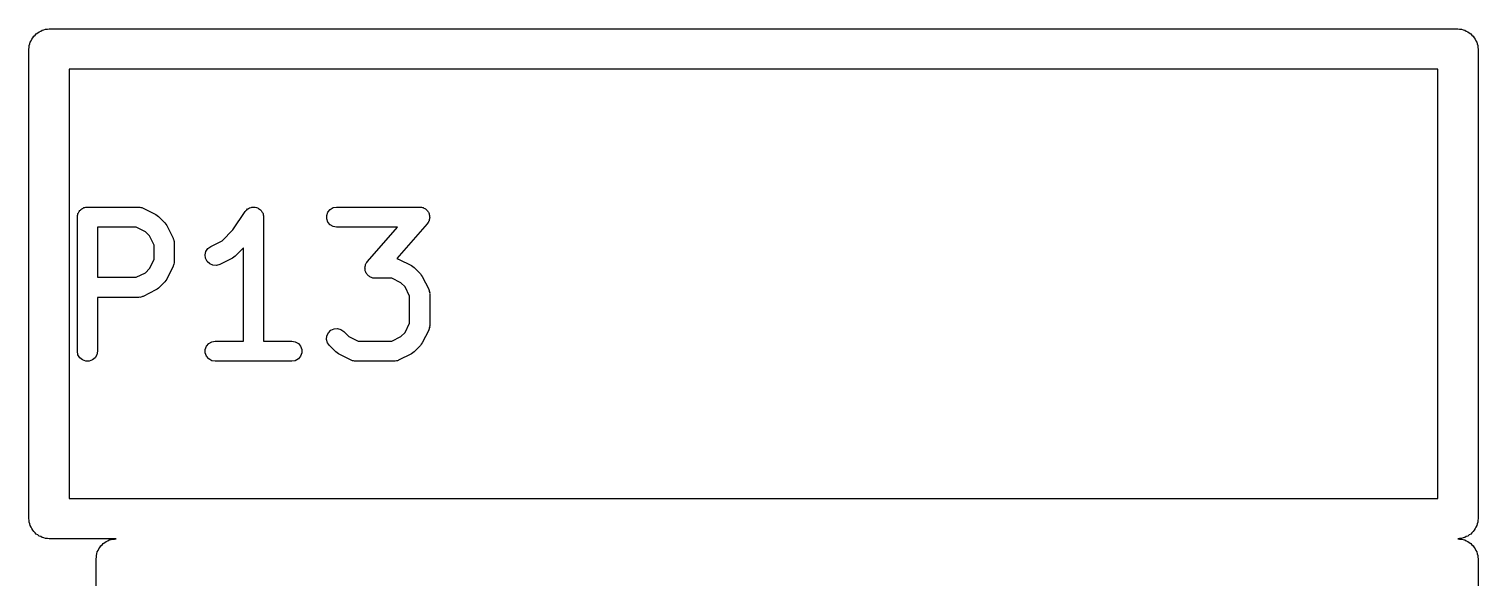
# Model space of a CAD drawing. Extents: x -2.2 to 89.1, y -78.6 to 9.2.
# Drawn here: x -0.15 to 10.65, y -55.14 to -51.05 of the extents above; entities that cross this region are included whole.
import ezdxf

# ---------------------------------------------------------------- set-up
doc = ezdxf.new("R2010")
doc.units = 0
doc.header["$MEASUREMENT"] = 0
doc.layers.add('BLACK', color=7, linetype='CONTINUOUS')

msp = doc.modelspace()

# ---------------------------------------------------------------- linework, layer by layer
at = {"layer": 'Black'}
for p, q in [((-0.09642, -51.0851), (-0.08505, -51.0785)), ((-0.08505, -51.0785), (-0.075, -51.0701)), ((-0.075, -51.0701), (-0.06267, -51.0656)), ((-0.06267, -51.0656), (-0.0513, -51.059)), ((-0.0513, -51.059), (-0.03838, -51.0568)), ((-0.03838, -51.0568), (-0.02605, -51.0523)), ((-0.02605, -51.0523), (-0.01293, -51.0523)), ((-0.01293, -51.0523), (0, -51.05)), ((0, -51.05), (10.5, -51.05)), ((10.5, -51.05), (10.5129, -51.0523)), ((10.5129, -51.0523), (10.526, -51.0523)), ((10.526, -51.0523), (10.5384, -51.0568)), ((10.5384, -51.0568), (10.5513, -51.059)), ((10.5513, -51.059), (10.5627, -51.0656)), ((10.5627, -51.0656), (10.575, -51.0701)), ((10.575, -51.0701), (10.5851, -51.0785)), ((10.5851, -51.0785), (10.5964, -51.0851)), ((-0.15, -51.2), (-0.14772, -51.1871)), ((-0.14772, -51.174), (-0.14323, -51.1616)), ((-0.14772, -51.1871), (-0.14772, -51.174)), ((-0.14323, -51.1616), (-0.14095, -51.1487)), ((-0.14095, -51.1487), (-0.13439, -51.1373)), ((-0.13439, -51.1373), (-0.1299, -51.125)), ((-0.1299, -51.125), (-0.12147, -51.1149)), ((-0.12147, -51.1149), (-0.11491, -51.1036)), ((-0.11491, -51.1036), (-0.10485, -51.0951)), ((-0.10485, -51.0951), (-0.09642, -51.0851)), ((10.5964, -51.0851), (10.6049, -51.0951)), ((10.6049, -51.0951), (10.6149, -51.1036)), ((10.6149, -51.1036), (10.6215, -51.1149)), ((10.6215, -51.1149), (10.6299, -51.125)), ((10.6299, -51.125), (10.6344, -51.1373)), ((10.6344, -51.1373), (10.641, -51.1487)), ((10.641, -51.1487), (10.6432, -51.1616)), ((10.6432, -51.1616), (10.6477, -51.174)), ((10.6477, -51.174), (10.6477, -51.1871)), ((10.6477, -51.1871), (10.65, -51.2)), ((-0.15, -54.7), (-0.15, -51.2)), ((10.65, -51.2), (10.65, -54.7)), ((0.15, -51.35), (0.15, -54.55)), ((10.35, -51.35), (0.15, -51.35)), ((10.35, -54.55), (10.35, -51.35)), ((0.26652, -52.3808), (0.27269, -52.3785)), ((0.27269, -52.3785), (0.27925, -52.3785)), ((0.27925, -52.3785), (0.28571, -52.3774)), ((0.28571, -52.3774), (0.66667, -52.3774)), ((0.66667, -52.3774), (0.67093, -52.3781)), ((0.67093, -52.3781), (0.67524, -52.3779)), ((0.67524, -52.3779), (0.68366, -52.3804)), ((1.50275, -52.3804), (1.50688, -52.3799)), ((1.50688, -52.3799), (1.51078, -52.3785)), ((1.51078, -52.3785), (1.51974, -52.3785)), ((1.51974, -52.3785), (1.52864, -52.3775)), ((1.52864, -52.3775), (1.53268, -52.3785)), ((1.53268, -52.3785), (1.53683, -52.3785)), ((1.53683, -52.3785), (1.54524, -52.3816)), ((2.1172, -52.3819), (2.14286, -52.3774)), ((2.14286, -52.3774), (2.76191, -52.3774)), ((2.76191, -52.3774), (2.76912, -52.3787)), ((2.76912, -52.3787), (2.77645, -52.3788)), ((2.77645, -52.3788), (2.78186, -52.3809)), ((0.21071, -52.4524), (0.21185, -52.4459)), ((0.21071, -53.4524), (0.21071, -52.4524)), ((0.21185, -52.4394), (0.2141, -52.4332)), ((0.21185, -52.4459), (0.21185, -52.4394)), ((0.2141, -52.4332), (0.21524, -52.4267)), ((0.21524, -52.4267), (0.21852, -52.421)), ((0.21852, -52.421), (0.22076, -52.4149)), ((0.22076, -52.4149), (0.22498, -52.4099)), ((0.22498, -52.4099), (0.22826, -52.4042)), ((0.22826, -52.4042), (0.23329, -52.4)), ((0.23329, -52.4), (0.2375, -52.3949)), ((0.2375, -52.3949), (0.24319, -52.3916)), ((0.24319, -52.3916), (0.24821, -52.3874)), ((0.24821, -52.3874), (0.25438, -52.3852)), ((0.25438, -52.3852), (0.26006, -52.3819)), ((0.26006, -52.3819), (0.26652, -52.3808)), ((0.68366, -52.3804), (0.69232, -52.3819)), ((0.69232, -52.3819), (0.69607, -52.3841)), ((0.69607, -52.3841), (0.70021, -52.3853)), ((0.70021, -52.3853), (0.79545, -52.4329)), ((0.79545, -52.4329), (0.8051, -52.4401)), ((0.8051, -52.4401), (0.81494, -52.447)), ((0.81494, -52.447), (0.86256, -52.4946)), ((1.37028, -52.5475), (1.4614, -52.4108)), ((1.4614, -52.4108), (1.46428, -52.4078)), ((1.46428, -52.4078), (1.46636, -52.4042)), ((1.46636, -52.4042), (1.47321, -52.3984)), ((1.47321, -52.3984), (1.4794, -52.3919)), ((1.4794, -52.3919), (1.48313, -52.3901)), ((1.48313, -52.3901), (1.48631, -52.3874)), ((1.48631, -52.3874), (1.49472, -52.3844)), ((1.49472, -52.3844), (1.50275, -52.3804)), ((1.54524, -52.3816), (1.55394, -52.3837)), ((1.55394, -52.3837), (1.5574, -52.386)), ((1.5574, -52.386), (1.56131, -52.3874)), ((1.56131, -52.3874), (1.56816, -52.3932)), ((1.56816, -52.3932), (1.57562, -52.3981)), ((1.57562, -52.3981), (1.57808, -52.4015)), ((1.57808, -52.4015), (1.58126, -52.4042)), ((1.58126, -52.4042), (1.58574, -52.4119)), ((1.58574, -52.4119), (1.59104, -52.4191)), ((1.59104, -52.4191), (1.59221, -52.4231)), ((1.59221, -52.4231), (1.59429, -52.4267)), ((1.59429, -52.4267), (1.59584, -52.4355)), ((1.59584, -52.4355), (1.59835, -52.4441)), ((1.59835, -52.4441), (1.59809, -52.4483)), ((1.59809, -52.4483), (1.59881, -52.4524)), ((1.59881, -52.4524), (1.59881, -53.3774)), ((2.069, -52.4394), (2.0779, -52.4149)), ((2.069, -52.4654), (2.069, -52.4394)), ((2.0779, -52.4899), (2.069, -52.4654)), ((2.0779, -52.4149), (2.09465, -52.3949)), ((2.09465, -52.3949), (2.1172, -52.3819)), ((2.78186, -52.3809), (2.78756, -52.3819)), ((2.78756, -52.3819), (2.7939, -52.3856)), ((2.7939, -52.3856), (2.80074, -52.3882)), ((2.80074, -52.3882), (2.80511, -52.392)), ((2.80511, -52.392), (2.81011, -52.3949)), ((2.81011, -52.3949), (2.81482, -52.4005)), ((2.81482, -52.4005), (2.82034, -52.4054)), ((2.82034, -52.4054), (2.82314, -52.4104)), ((2.82314, -52.4104), (2.82686, -52.4149)), ((2.82686, -52.4149), (2.82936, -52.4218)), ((2.82884, -52.4844), (2.82686, -52.4899)), ((2.83184, -52.4795), (2.82884, -52.4844)), ((2.82936, -52.4218), (2.8329, -52.4282)), ((2.83326, -52.4723), (2.83184, -52.4795)), ((2.8329, -52.4282), (2.83378, -52.4339)), ((2.83577, -52.4654), (2.83326, -52.4723)), ((2.83378, -52.4339), (2.83577, -52.4394)), ((2.83577, -52.4394), (2.83577, -52.4467)), ((2.83577, -52.4467), (2.83689, -52.4539)), ((2.83689, -52.4539), (2.83577, -52.4596)), ((2.83577, -52.4596), (2.83577, -52.4654)), ((0.36071, -52.5274), (0.36071, -52.9012)), ((0.64896, -52.5274), (0.36071, -52.5274)), ((0.71748, -52.5616), (0.64896, -52.5274)), ((0.74789, -52.592), (0.71748, -52.5616)), ((0.78214, -52.6606), (0.74789, -52.592)), ((0.86256, -52.4946), (0.86944, -52.5044)), ((0.86944, -52.5044), (0.87661, -52.5141)), ((0.87661, -52.5141), (0.92422, -52.6093)), ((1.28891, -52.6288), (1.37028, -52.5475)), ((2.09465, -52.5098), (2.0779, -52.4899)), ((2.1172, -52.5229), (2.09465, -52.5098)), ((2.14286, -52.5274), (2.1172, -52.5229)), ((2.59662, -52.5274), (2.14286, -52.5274)), ((2.37213, -52.7839), (2.59662, -52.5274)), ((2.81835, -52.5018), (2.59086, -52.7618)), ((2.82214, -52.4955), (2.81835, -52.5018)), ((2.82686, -52.4899), (2.82214, -52.4955)), ((0.78214, -52.768), (0.78214, -52.6606)), ((0.92422, -52.6093), (0.92546, -52.6135)), ((0.92546, -52.6135), (0.92762, -52.6172)), ((0.92762, -52.6172), (0.92915, -52.6259)), ((0.92915, -52.6259), (0.93165, -52.6343)), ((0.93165, -52.6343), (0.93139, -52.6386)), ((0.93139, -52.6386), (0.93214, -52.6429)), ((0.93214, -52.6429), (0.93214, -52.7857)), ((1.16928, -52.7083), (1.18363, -52.6865)), ((1.18363, -52.6865), (1.20455, -52.671)), ((1.20455, -52.671), (1.28891, -52.6288)), ((1.44881, -52.6811), (1.38637, -52.7435)), ((1.44881, -53.3774), (1.44881, -52.6811)), ((0.74789, -52.8365), (0.78214, -52.768)), ((0.92762, -52.8114), (0.92546, -52.8151)), ((0.92915, -52.8027), (0.92762, -52.8114)), ((0.93165, -52.7943), (0.92915, -52.8027)), ((0.93214, -52.7857), (0.93139, -52.79)), ((0.93139, -52.79), (0.93165, -52.7943)), ((1.16323, -52.7336), (1.16928, -52.7083)), ((1.16621, -52.7595), (1.16323, -52.7336)), ((1.17786, -52.7828), (1.16621, -52.7595)), ((1.19677, -52.8007), (1.17786, -52.7828)), ((1.22067, -52.811), (1.19677, -52.8007)), ((1.24667, -52.8126), (1.22067, -52.811)), ((1.27164, -52.8052), (1.24667, -52.8126)), ((1.36687, -52.7576), (1.27164, -52.8052)), ((1.37653, -52.7504), (1.36687, -52.7576)), ((1.38637, -52.7435), (1.37653, -52.7504)), ((2.35722, -52.8134), (2.35864, -52.8062)), ((2.35864, -52.8062), (2.36164, -52.8013)), ((2.36164, -52.8013), (2.36362, -52.7958)), ((2.36362, -52.7958), (2.36833, -52.7902)), ((2.36833, -52.7902), (2.37213, -52.7839)), ((2.59086, -52.7618), (2.59708, -52.7629)), ((2.59708, -52.7629), (2.60083, -52.765)), ((2.60083, -52.765), (2.60497, -52.7663)), ((2.60497, -52.7663), (2.70021, -52.8139)), ((0.36071, -52.9012), (0.64896, -52.9012)), ((0.64896, -52.9012), (0.71748, -52.8669)), ((0.71748, -52.8669), (0.74789, -52.8365)), ((0.87661, -52.9145), (0.86944, -52.9242)), ((0.92422, -52.8193), (0.87661, -52.9145)), ((0.92546, -52.8151), (0.92422, -52.8193)), ((2.35359, -52.8318), (2.35471, -52.8261)), ((2.35471, -52.839), (2.35359, -52.8318)), ((2.35471, -52.8203), (2.35722, -52.8134)), ((2.35471, -52.8261), (2.35471, -52.8203)), ((2.35471, -52.8464), (2.35471, -52.839)), ((2.35669, -52.8518), (2.35471, -52.8464)), ((2.35758, -52.8575), (2.35669, -52.8518)), ((2.36111, -52.8639), (2.35758, -52.8575)), ((2.36362, -52.8708), (2.36111, -52.8639)), ((2.36734, -52.8753), (2.36362, -52.8708)), ((2.37013, -52.8803), (2.36734, -52.8753)), ((2.37565, -52.8852), (2.37013, -52.8803)), ((2.38036, -52.8908), (2.37565, -52.8852)), ((2.38538, -52.8937), (2.38036, -52.8908)), ((2.38973, -52.8975), (2.38538, -52.8937)), ((2.39657, -52.9001), (2.38973, -52.8975)), ((2.40292, -52.9038), (2.39657, -52.9001)), ((2.40862, -52.9048), (2.40292, -52.9038)), ((2.41402, -52.9069), (2.40862, -52.9048)), ((2.42135, -52.9071), (2.41402, -52.9069)), ((2.42857, -52.9083), (2.42135, -52.9071)), ((2.55372, -52.9083), (2.42857, -52.9083)), ((2.62224, -52.9426), (2.55372, -52.9083)), ((2.70021, -52.8139), (2.70987, -52.821)), ((2.70987, -52.821), (2.7197, -52.8279)), ((2.7197, -52.8279), (2.76732, -52.8755)), ((2.76732, -52.8755), (2.7742, -52.8854)), ((2.7742, -52.8854), (2.78137, -52.895)), ((2.78137, -52.895), (2.82899, -52.9903)), ((0.79545, -52.9957), (0.70021, -53.0433)), ((0.8051, -52.9885), (0.79545, -52.9957)), ((0.81494, -52.9816), (0.8051, -52.9885)), ((0.86256, -52.934), (0.81494, -52.9816)), ((0.86944, -52.9242), (0.86256, -52.934)), ((2.65265, -52.973), (2.62224, -52.9426)), ((2.6869, -53.0415), (2.65265, -52.973)), ((2.82899, -52.9903), (2.83022, -52.9944)), ((2.83022, -52.9944), (2.83238, -52.9982)), ((2.83238, -52.9982), (2.83391, -53.0068)), ((2.83391, -53.0068), (2.83641, -53.0152)), ((2.83641, -53.0152), (2.83615, -53.0196)), ((2.83615, -53.0196), (2.8369, -53.0238)), ((2.8369, -53.0238), (2.8369, -53.2619)), ((0.66667, -53.0512), (0.36071, -53.0512)), ((0.36071, -53.0512), (0.36071, -53.4524)), ((0.67093, -53.0504), (0.66667, -53.0512)), ((0.67524, -53.0507), (0.67093, -53.0504)), ((0.68366, -53.0482), (0.67524, -53.0507)), ((0.69232, -53.0467), (0.68366, -53.0482)), ((0.69607, -53.0445), (0.69232, -53.0467)), ((0.70021, -53.0433), (0.69607, -53.0445)), ((2.6869, -53.2442), (2.6869, -53.0415)), ((2.06814, -53.3637), (2.07041, -53.3377)), ((2.07041, -53.3377), (2.08142, -53.3141)), ((2.08142, -53.3141), (2.09984, -53.2957)), ((2.09984, -53.2957), (2.12345, -53.2847)), ((2.12345, -53.2847), (2.14939, -53.2824)), ((2.14939, -53.2824), (2.17455, -53.2892)), ((2.17455, -53.2892), (2.19589, -53.3041)), ((2.19589, -53.3041), (2.2349, -53.3431)), ((2.2349, -53.3431), (2.30342, -53.3774)), ((2.55372, -53.3774), (2.62224, -53.3431)), ((2.62224, -53.3431), (2.65265, -53.3127)), ((2.65265, -53.3127), (2.6869, -53.2442)), ((2.82899, -53.2954), (2.78137, -53.3907)), ((2.83022, -53.2913), (2.82899, -53.2954)), ((2.83238, -53.2876), (2.83022, -53.2913)), ((2.83391, -53.2789), (2.83238, -53.2876)), ((2.83641, -53.2705), (2.83391, -53.2789)), ((2.8369, -53.2619), (2.83615, -53.2662)), ((2.83615, -53.2662), (2.83641, -53.2705)), ((0.21524, -53.478), (0.21071, -53.4524)), ((0.36071, -53.4524), (0.35619, -53.478)), ((1.16423, -53.4394), (1.17314, -53.4149)), ((1.16423, -53.4654), (1.16423, -53.4394)), ((1.17314, -53.4149), (1.18989, -53.3949)), ((1.18989, -53.3949), (1.21244, -53.3819)), ((1.21244, -53.3819), (1.23809, -53.3774)), ((1.23809, -53.3774), (1.44881, -53.3774)), ((1.59881, -53.3774), (1.80952, -53.3774)), ((1.80952, -53.3774), (1.83518, -53.3819)), ((1.83518, -53.3819), (1.85773, -53.3949)), ((1.85773, -53.3949), (1.87448, -53.4149)), ((1.87448, -53.4149), (1.88338, -53.4394)), ((1.88338, -53.4394), (1.88338, -53.4654)), ((2.07488, -53.3888), (2.06814, -53.3637)), ((2.08982, -53.4102), (2.07488, -53.3888)), ((2.13744, -53.4578), (2.08982, -53.4102)), ((2.14728, -53.4647), (2.13744, -53.4578)), ((2.30342, -53.3774), (2.55372, -53.3774)), ((2.7197, -53.4578), (2.70987, -53.4647)), ((2.76732, -53.4102), (2.7197, -53.4578)), ((2.7742, -53.4003), (2.76732, -53.4102)), ((2.78137, -53.3907), (2.7742, -53.4003)), ((0.22826, -53.5006), (0.21524, -53.478)), ((0.24821, -53.5173), (0.22826, -53.5006)), ((0.27269, -53.5262), (0.24821, -53.5173)), ((0.29874, -53.5262), (0.27269, -53.5262)), ((0.32321, -53.5173), (0.29874, -53.5262)), ((0.34317, -53.5006), (0.32321, -53.5173)), ((0.35619, -53.478), (0.34317, -53.5006)), ((1.17314, -53.4899), (1.16423, -53.4654)), ((1.18989, -53.5098), (1.17314, -53.4899)), ((1.21244, -53.5229), (1.18989, -53.5098)), ((1.23809, -53.5274), (1.21244, -53.5229)), ((1.80952, -53.5274), (1.23809, -53.5274)), ((1.83518, -53.5229), (1.80952, -53.5274)), ((1.85773, -53.5098), (1.83518, -53.5229)), ((1.87448, -53.4899), (1.85773, -53.5098)), ((1.88338, -53.4654), (1.87448, -53.4899)), ((2.15693, -53.4718), (2.14728, -53.4647)), ((2.25217, -53.5195), (2.15693, -53.4718)), ((2.25632, -53.5207), (2.25217, -53.5195)), ((2.26006, -53.5229), (2.25632, -53.5207)), ((2.26872, -53.5244), (2.26006, -53.5229)), ((2.27714, -53.5269), (2.26872, -53.5244)), ((2.28145, -53.5266), (2.27714, -53.5269)), ((2.28571, -53.5274), (2.28145, -53.5266)), ((2.57143, -53.5274), (2.28571, -53.5274)), ((2.57569, -53.5266), (2.57143, -53.5274)), ((2.58, -53.5269), (2.57569, -53.5266)), ((2.58842, -53.5244), (2.58, -53.5269)), ((2.59708, -53.5229), (2.58842, -53.5244)), ((2.60083, -53.5207), (2.59708, -53.5229)), ((2.60497, -53.5195), (2.60083, -53.5207)), ((2.70021, -53.4718), (2.60497, -53.5195)), ((2.70987, -53.4647), (2.70021, -53.4718)), ((0.15, -54.55), (10.35, -54.55)), ((-0.14772, -54.7129), (-0.15, -54.7)), ((-0.14772, -54.726), (-0.14772, -54.7129)), ((-0.14323, -54.7384), (-0.14772, -54.726)), ((-0.14095, -54.7513), (-0.14323, -54.7384)), ((-0.13439, -54.7627), (-0.14095, -54.7513)), ((10.641, -54.7513), (10.6344, -54.7627)), ((10.6432, -54.7384), (10.641, -54.7513)), ((10.6477, -54.726), (10.6432, -54.7384)), ((10.65, -54.7), (10.6477, -54.7129)), ((10.6477, -54.7129), (10.6477, -54.726)), ((-0.1299, -54.775), (-0.13439, -54.7627)), ((-0.12147, -54.7851), (-0.1299, -54.775)), ((-0.11491, -54.7964), (-0.12147, -54.7851)), ((-0.10485, -54.8049), (-0.11491, -54.7964)), ((-0.09642, -54.8149), (-0.10485, -54.8049)), ((-0.08505, -54.8215), (-0.09642, -54.8149)), ((-0.075, -54.8299), (-0.08505, -54.8215)), ((-0.06267, -54.8344), (-0.075, -54.8299)), ((-0.0513, -54.841), (-0.06267, -54.8344)), ((-0.03838, -54.8432), (-0.0513, -54.841)), ((-0.02605, -54.8477), (-0.03838, -54.8432)), ((-0.01293, -54.8477), (-0.02605, -54.8477)), ((0, -54.85), (-0.01293, -54.8477)), ((0.5, -54.85), (0, -54.85)), ((0.43733, -54.8656), (0.4487, -54.859)), ((0.4487, -54.859), (0.46162, -54.8568)), ((0.46162, -54.8568), (0.47395, -54.8523)), ((0.47395, -54.8523), (0.48707, -54.8523)), ((0.48707, -54.8523), (0.5, -54.85)), ((10.5129, -54.8477), (10.5, -54.85)), ((10.5, -54.85), (10.5129, -54.8523)), ((10.526, -54.8477), (10.5129, -54.8477)), ((10.5129, -54.8523), (10.526, -54.8523)), ((10.5384, -54.8432), (10.526, -54.8477)), ((10.526, -54.8523), (10.5384, -54.8568)), ((10.5513, -54.841), (10.5384, -54.8432)), ((10.5384, -54.8568), (10.5513, -54.859)), ((10.5627, -54.8344), (10.5513, -54.841)), ((10.5513, -54.859), (10.5627, -54.8656)), ((10.575, -54.8299), (10.5627, -54.8344)), ((10.5851, -54.8215), (10.575, -54.8299)), ((10.5964, -54.8149), (10.5851, -54.8215)), ((10.6049, -54.8049), (10.5964, -54.8149)), ((10.6149, -54.7964), (10.6049, -54.8049)), ((10.6215, -54.7851), (10.6149, -54.7964)), ((10.6299, -54.775), (10.6215, -54.7851)), ((10.6344, -54.7627), (10.6299, -54.775)), ((0.35228, -54.974), (0.35677, -54.9616)), ((0.35677, -54.9616), (0.35905, -54.9487)), ((0.35905, -54.9487), (0.36561, -54.9373)), ((0.36561, -54.9373), (0.3701, -54.925)), ((0.3701, -54.925), (0.37853, -54.9149)), ((0.37853, -54.9149), (0.38509, -54.9036)), ((0.38509, -54.9036), (0.39515, -54.8951)), ((0.39515, -54.8951), (0.40358, -54.8851)), ((0.40358, -54.8851), (0.41495, -54.8785)), ((0.41495, -54.8785), (0.425, -54.8701)), ((0.425, -54.8701), (0.43733, -54.8656)), ((10.5627, -54.8656), (10.575, -54.8701)), ((10.575, -54.8701), (10.5851, -54.8785)), ((10.5851, -54.8785), (10.5964, -54.8851)), ((10.5964, -54.8851), (10.6049, -54.8951)), ((10.6049, -54.8951), (10.6149, -54.9036)), ((10.6149, -54.9036), (10.6215, -54.9149)), ((10.6215, -54.9149), (10.6299, -54.925)), ((10.6299, -54.925), (10.6344, -54.9373)), ((10.6344, -54.9373), (10.641, -54.9487)), ((10.641, -54.9487), (10.6432, -54.9616)), ((10.6432, -54.9616), (10.6477, -54.974)), ((0.35, -55), (0.35228, -54.9871)), ((0.35, -65), (0.35, -55)), ((0.35228, -54.9871), (0.35228, -54.974)), ((10.6477, -54.974), (10.6477, -54.9871)), ((10.6477, -54.9871), (10.65, -55)), ((10.65, -55), (10.65, -62.45))]:
    msp.add_line(p, q, dxfattribs=at)

doc.saveas('drawing.dxf')
